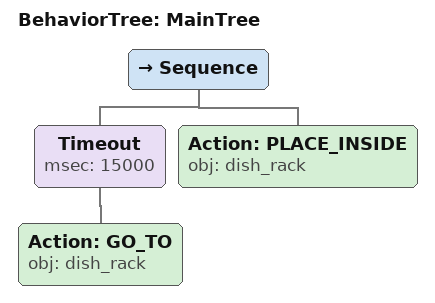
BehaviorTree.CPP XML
<root main_tree_to_execute="MainTree">
  <BehaviorTree ID="MainTree">
    <Sequence>
      <!-- Timeout: NAVIGATE_TO dish_rack within 15s -->
      <Timeout msec="15000">
        <!-- Navigate to dish_rack -->
        <Action ID="GO_TO" obj="dish_rack" />
      </Timeout>
      <!-- Go to dish_rack -->
      <Action ID="PLACE_INSIDE" obj="dish_rack" />
    </Sequence>
  </BehaviorTree>
</root>
